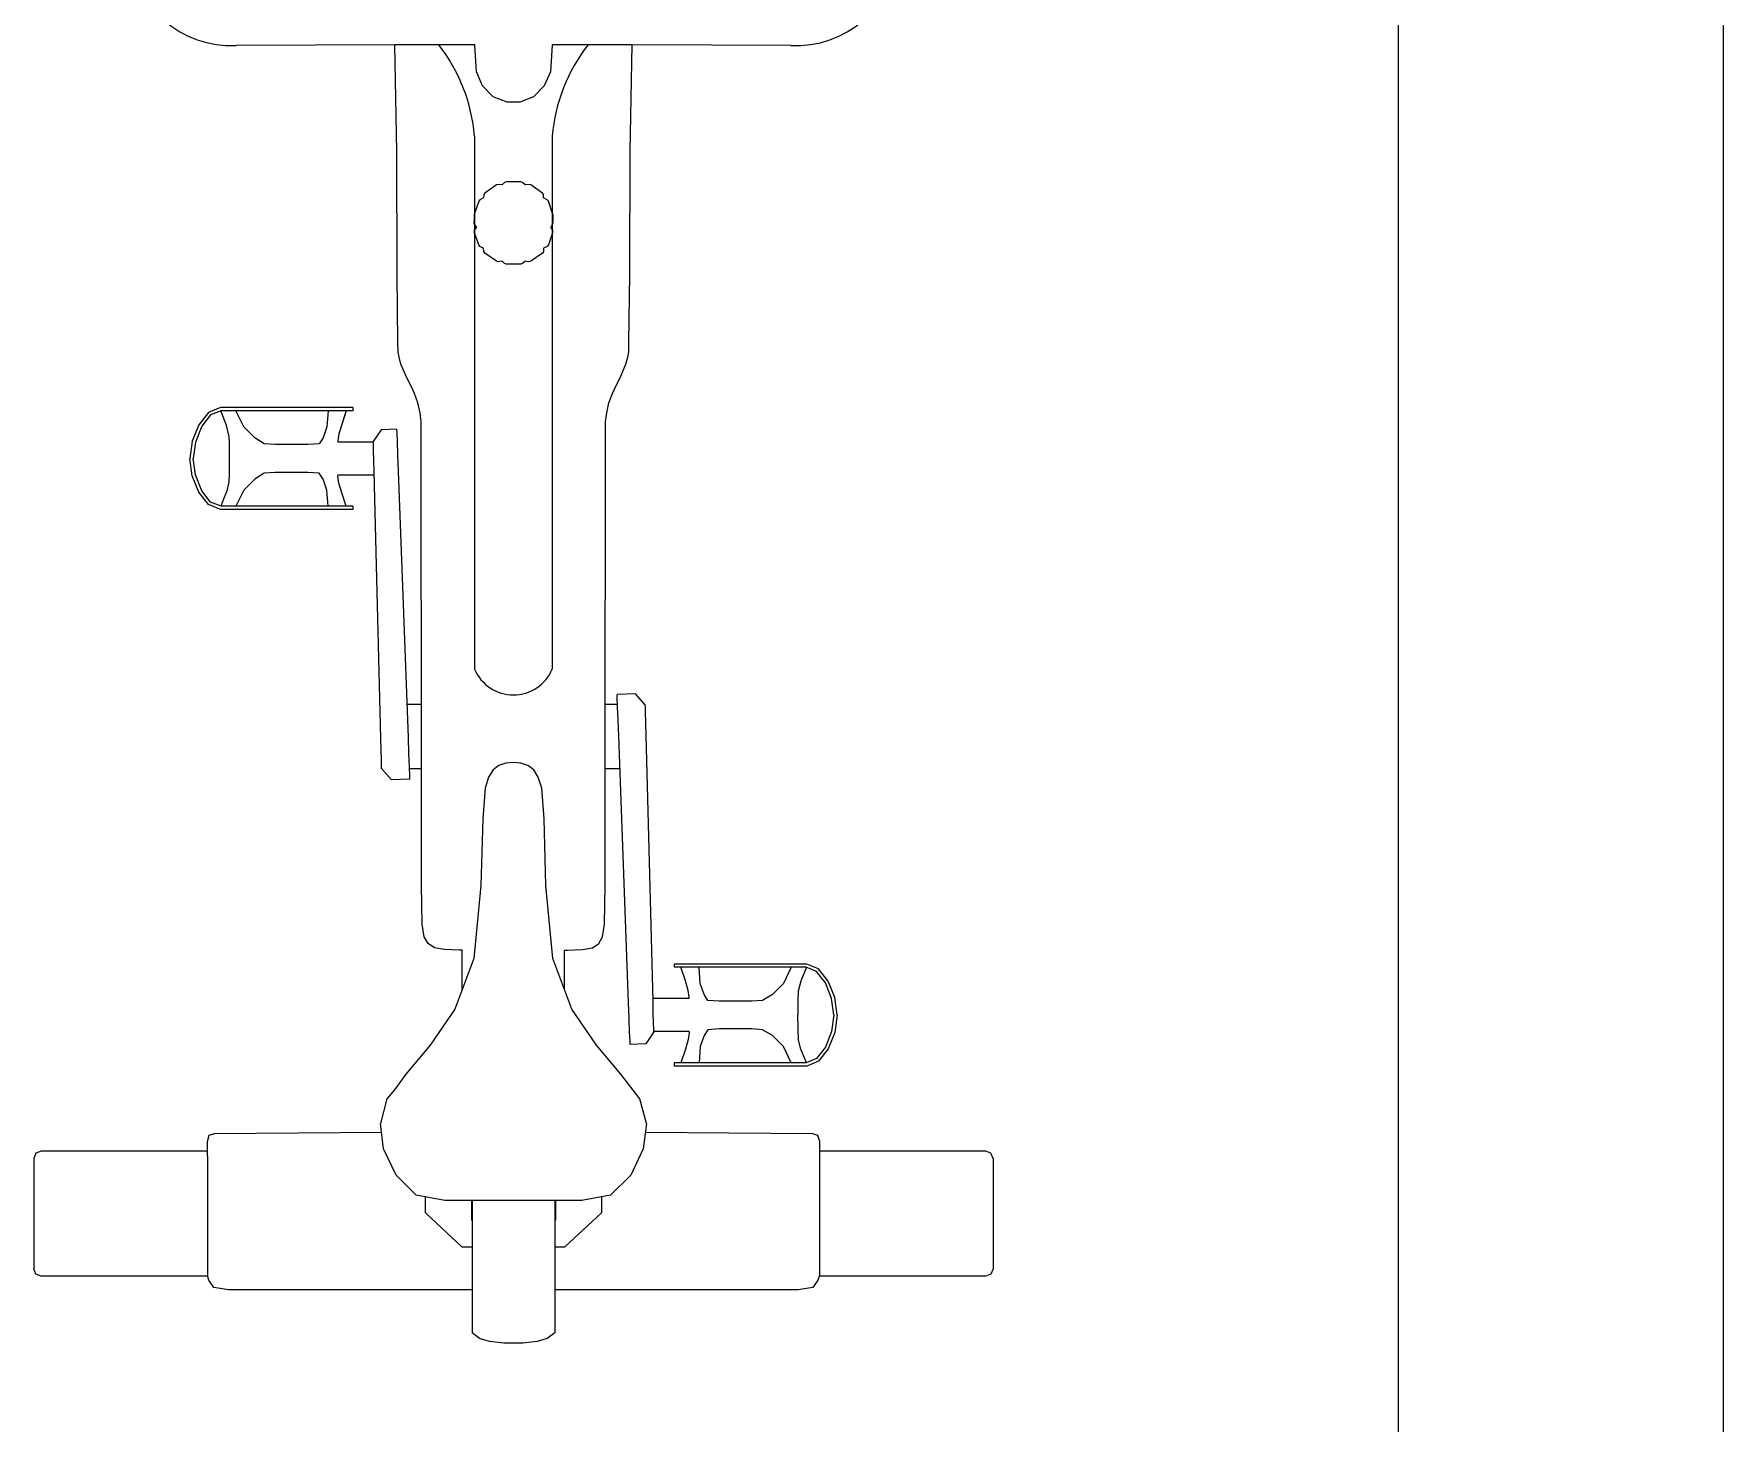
# Model space of a CAD drawing. Header units: millimetres. Extents: x 61345 to 69644, y 9491 to 29385.
# Drawn here: x 66960.1 to 67064.2, y 11966.1 to 12051.8 of the extents above; entities that cross this region are included whole.
import ezdxf

# ---------------------------------------------------------------- set-up
doc = ezdxf.new("R2010")
doc.units = ezdxf.units.MM
doc.layers.add('Plan Archi', color=8, linetype='Continuous')

msp = doc.modelspace()

# ---------------------------------------------------------------- linework, layer by layer
at = {"layer": 'Plan Archi'}
for p, q in [((66982.32, 12051.14), (66972.54, 12051.1)), ((66984.11, 12051.14), (66982.32, 12051.14)), ((66985.95, 12051.14), (66984.11, 12051.14)), ((66987.26, 12051.14), (66985.95, 12051.14)), ((66987.36, 12049.47), (66987.26, 12051.14)), ((66992.01, 12051.14), (66991.91, 12049.47)), ((66993.32, 12051.14), (66992.01, 12051.14)), ((66995.15, 12051.14), (66993.32, 12051.14)), ((66996.95, 12051.14), (66995.15, 12051.14)), ((67006.72, 12051.1), (66996.95, 12051.14)), ((66987.73, 12048.61), (66987.36, 12049.47)), ((66991.91, 12049.47), (66991.53, 12048.61)), ((66988.39, 12047.93), (66987.73, 12048.61)), ((66989.24, 12047.6), (66988.39, 12047.93)), ((66990.87, 12047.93), (66990.02, 12047.6)), ((66991.53, 12048.61), (66990.87, 12047.93)), ((66990.02, 12047.6), (66989.24, 12047.6)), ((66987.24, 12045.5), (66987.24, 12043.95)), ((66992.03, 12045.5), (66992.03, 12043.95)), ((66987.24, 12043.95), (66987.24, 12012.64)), ((66992.03, 12043.95), (66992.03, 12012.64)), ((66989.09, 12042.64), (66988.93, 12042.49)), ((66989.19, 12042.68), (66989.09, 12042.64)), ((66990.09, 12042.68), (66989.19, 12042.68)), ((66990.19, 12042.64), (66990.09, 12042.68)), ((66990.35, 12042.49), (66990.19, 12042.64)), ((66987.79, 12041.69), (66987.56, 12041.57)), ((66987.81, 12041.9), (66987.79, 12041.69)), ((66987.86, 12041.98), (66987.81, 12041.9)), ((66988.59, 12042.49), (66987.86, 12041.98)), ((66988.7, 12042.51), (66988.59, 12042.49)), ((66988.93, 12042.49), (66988.7, 12042.51)), ((66990.59, 12042.51), (66990.35, 12042.49)), ((66990.7, 12042.49), (66990.59, 12042.51)), ((66991.42, 12041.98), (66990.7, 12042.49)), ((66991.48, 12041.9), (66991.42, 12041.98)), ((66991.49, 12041.69), (66991.48, 12041.9)), ((66991.72, 12041.57), (66991.49, 12041.69)), ((66987.49, 12041.49), (66987.21, 12040.67)), ((66987.21, 12040.67), (66987.21, 12040.22)), ((66987.24, 12040.94), (66987.24, 12040.75)), ((66987.56, 12041.57), (66987.49, 12041.49)), ((66991.8, 12041.49), (66991.72, 12041.57)), ((66992.07, 12040.67), (66991.8, 12041.49)), ((66992.03, 12040.94), (66992.03, 12040.81)), ((66992.07, 12040.67), (66992.07, 12040.22)), ((66987.22, 12040.11), (66987.21, 12040.22)), ((66987.22, 12039.7), (66987.21, 12039.61)), ((66987.49, 12038.79), (66987.21, 12039.61)), ((66987.35, 12039.88), (66987.22, 12040.11)), ((66987.35, 12039.88), (66987.22, 12039.7)), ((66992.07, 12039.61), (66991.8, 12038.79)), ((66992.06, 12040.11), (66991.93, 12039.88)), ((66992.06, 12039.7), (66991.93, 12039.88)), ((66992.07, 12040.22), (66992.03, 12040.15)), ((66992.06, 12040.11), (66992.03, 12040.15)), ((66992.07, 12039.61), (66992.06, 12039.7)), ((66987.56, 12038.7), (66987.49, 12038.79)), ((66987.79, 12038.59), (66987.56, 12038.7)), ((66987.81, 12038.38), (66987.79, 12038.59)), ((66991.49, 12038.59), (66991.48, 12038.38)), ((66991.72, 12038.7), (66991.49, 12038.59)), ((66991.8, 12038.79), (66991.72, 12038.7)), ((66987.86, 12038.29), (66987.81, 12038.38)), ((66988.59, 12037.79), (66987.86, 12038.29)), ((66988.7, 12037.76), (66988.59, 12037.79)), ((66988.93, 12037.79), (66988.7, 12037.76)), ((66989.09, 12037.64), (66988.93, 12037.79)), ((66989.19, 12037.6), (66989.09, 12037.64)), ((66990.09, 12037.6), (66989.19, 12037.6)), ((66990.19, 12037.64), (66990.09, 12037.6)), ((66990.35, 12037.79), (66990.19, 12037.64)), ((66990.59, 12037.76), (66990.35, 12037.79)), ((66990.7, 12037.79), (66990.59, 12037.76)), ((66991.42, 12038.29), (66990.7, 12037.79)), ((66991.48, 12038.38), (66991.42, 12038.29)), ((66970.84, 12028.47), (66970.24, 12027.71)), ((66970.96, 12028.31), (66970.42, 12027.61)), ((66971.57, 12028.77), (66970.84, 12028.47)), ((66971.61, 12028.57), (66970.96, 12028.31)), ((66979.74, 12028.77), (66971.57, 12028.77)), ((66971.71, 12028.56), (66971.59, 12028.56)), ((66971.93, 12027.73), (66971.59, 12028.56)), ((66979.74, 12028.57), (66971.61, 12028.57)), ((66972.06, 12028.56), (66971.71, 12028.56)), ((66972.41, 12028.56), (66972.06, 12028.56)), ((66972.53, 12028.56), (66972.41, 12028.56)), ((66973.01, 12027.57), (66972.53, 12028.56)), ((66978.21, 12028.56), (66978.13, 12027.57)), ((66978.35, 12028.56), (66978.21, 12028.56)), ((66978.77, 12028.56), (66978.35, 12028.56)), ((66979.19, 12028.56), (66978.77, 12028.56)), ((66979.33, 12028.56), (66979.05, 12027.73)), ((66979.18, 12028.13), (66979.05, 12027.73)), ((66979.33, 12028.56), (66979.18, 12028.13)), ((66979.33, 12028.56), (66979.19, 12028.56)), ((66979.74, 12028.77), (66979.74, 12028.57)), ((66970.24, 12027.71), (66969.84, 12026.69)), ((66970.42, 12027.61), (66970.04, 12026.64)), ((66972.1, 12027.09), (66971.93, 12027.73)), ((66971.94, 12027.71), (66971.93, 12027.73)), ((66972.12, 12026.93), (66972.1, 12027.09)), ((66973.69, 12026.89), (66973.01, 12027.57)), ((66978.13, 12027.57), (66977.9, 12026.89)), ((66978.88, 12027.14), (66978.82, 12026.72)), ((66979.05, 12027.73), (66978.88, 12027.14)), ((66978.95, 12027.4), (66978.88, 12027.14)), ((66979.05, 12027.73), (66978.95, 12027.4)), ((66981.48, 12027.39), (66980.99, 12026.67)), ((66982.45, 12027.43), (66981.48, 12027.39)), ((66982.46, 12027.23), (66982.45, 12027.43)), ((66982.48, 12026.67), (66982.46, 12027.23)), ((66969.84, 12026.69), (66969.69, 12025.63)), ((66970.04, 12026.64), (66969.9, 12025.63)), ((66972.12, 12026.79), (66972.12, 12026.93)), ((66972.12, 12026.79), (66972.12, 12026.74)), ((66972.12, 12026.74), (66972.12, 12024.71)), ((66974.28, 12026.53), (66973.69, 12026.89)), ((66974.95, 12026.48), (66974.28, 12026.53)), ((66976.97, 12026.48), (66974.95, 12026.48)), ((66977.66, 12026.53), (66976.97, 12026.48)), ((66977.9, 12026.89), (66977.66, 12026.53)), ((66978.82, 12026.72), (66978.82, 12026.63)), ((66978.82, 12026.72), (66978.82, 12026.63)), ((66980.99, 12026.63), (66978.82, 12026.63)), ((66981, 12026.52), (66980.99, 12026.67)), ((66981.01, 12026.12), (66981, 12026.52)), ((66981.02, 12025.52), (66981.01, 12026.12)), ((66982.51, 12025.85), (66982.48, 12026.67)), ((66969.84, 12024.56), (66969.69, 12025.63)), ((66970.04, 12024.61), (66969.9, 12025.63)), ((66981.04, 12024.79), (66981.02, 12025.52)), ((66982.55, 12024.85), (66982.51, 12025.85)), ((66970.24, 12023.54), (66969.84, 12024.56)), ((66970.42, 12023.64), (66970.04, 12024.61)), ((66972.1, 12024.16), (66971.94, 12023.54)), ((66972.12, 12024.71), (66972.1, 12024.16)), ((66972.1, 12024.18), (66972.1, 12024.16)), ((66973.69, 12024.36), (66973.01, 12023.68)), ((66974.28, 12024.72), (66973.69, 12024.36)), ((66974.95, 12024.76), (66974.28, 12024.72)), ((66976.97, 12024.76), (66974.95, 12024.76)), ((66977.66, 12024.72), (66976.97, 12024.76)), ((66977.9, 12024.36), (66977.66, 12024.72)), ((66978.13, 12023.68), (66977.9, 12024.36)), ((66978.82, 12024.53), (66978.82, 12024.6)), ((66978.82, 12024.53), (66978.82, 12024.6)), ((66981.05, 12024.6), (66978.82, 12024.6)), ((66978.88, 12024.11), (66978.82, 12024.53)), ((66979.05, 12023.51), (66978.88, 12024.11)), ((66981.47, 12008.37), (66981.04, 12024.79)), ((66983.16, 12008.43), (66982.55, 12024.85)), ((66970.84, 12022.78), (66970.24, 12023.54)), ((66970.96, 12022.94), (66970.42, 12023.64)), ((66971.61, 12022.68), (66970.96, 12022.94)), ((66971.77, 12023.11), (66971.59, 12022.69)), ((66971.93, 12023.52), (66971.77, 12023.11)), ((66973.01, 12023.68), (66972.53, 12022.68)), ((66978.21, 12022.68), (66978.13, 12023.68)), ((66979.33, 12022.68), (66979.05, 12023.51)), ((66987.24, 12023.82), (66987.24, 12012.94)), ((66971.57, 12022.48), (66970.84, 12022.78)), ((66979.74, 12022.48), (66971.57, 12022.48)), ((66971.71, 12022.68), (66971.6, 12022.68)), ((66979.74, 12022.68), (66971.61, 12022.68)), ((66972.06, 12022.68), (66971.71, 12022.68)), ((66972.41, 12022.68), (66972.06, 12022.68)), ((66972.53, 12022.68), (66972.41, 12022.68)), ((66979.74, 12022.68), (66979.74, 12022.48)), ((66983.97, 12010.45), (66983.08, 12010.45)), ((66996.05, 12010.45), (66995.29, 12010.45)), ((66997.16, 12011.12), (66996.03, 12011.08)), ((66996.03, 12010.88), (66996.03, 12011.08)), ((66996.05, 12010.32), (66996.03, 12010.88)), ((66997.76, 12010.43), (66997.16, 12011.12)), ((66997.77, 12010.29), (66997.76, 12010.43)), ((66996.08, 12009.5), (66996.05, 12010.32)), ((66996.12, 12008.5), (66996.08, 12009.5)), ((66997.78, 12009.88), (66997.77, 12010.29)), ((66997.79, 12009.49), (66997.78, 12009.88)), ((66997.79, 12009.45), (66997.79, 12009.49)), ((66997.79, 12009.29), (66997.79, 12009.45)), ((66981.48, 12007.64), (66981.47, 12008.37)), ((66983.19, 12007.43), (66983.16, 12008.43)), ((66996.73, 11992.08), (66996.12, 12008.5)), ((66997.81, 12008.56), (66997.79, 12009.29)), ((66998.24, 11992.14), (66997.81, 12008.56)), ((66981.5, 12007.05), (66981.48, 12007.64)), ((66983.22, 12006.61), (66983.19, 12007.43)), ((66981.51, 12006.65), (66981.5, 12007.05)), ((66981.51, 12006.5), (66981.51, 12006.65)), ((66982.12, 12005.81), (66981.51, 12006.5)), ((66983.24, 12006.06), (66983.22, 12006.61)), ((66983.97, 12006.48), (66983.23, 12006.48)), ((66988.38, 12006.43), (66988.1, 12005.98)), ((66988.74, 12006.69), (66988.38, 12006.43)), ((66989.17, 12006.83), (66988.74, 12006.69)), ((66989.63, 12006.87), (66989.17, 12006.83)), ((66990.09, 12006.83), (66989.63, 12006.87)), ((66990.52, 12006.69), (66990.09, 12006.83)), ((66990.88, 12006.43), (66990.52, 12006.69)), ((66991.16, 12005.98), (66990.88, 12006.43)), ((66996.2, 12006.48), (66995.29, 12006.48)), ((66983.25, 12005.85), (66982.12, 12005.81)), ((66983.25, 12005.85), (66983.24, 12006.06)), ((66987.89, 12005.3), (66987.74, 12003.4)), ((66988.1, 12005.98), (66987.89, 12005.3)), ((66991.38, 12005.3), (66991.16, 12005.98)), ((66991.53, 12003.4), (66991.38, 12005.3)), ((66987.74, 12003.4), (66987.63, 11999.3)), ((66991.63, 11999.3), (66991.53, 12003.4)), ((66987.63, 11999.3), (66987.19, 11994.79)), ((66992.07, 11994.79), (66991.63, 11999.3)), ((66987.19, 11994.79), (66986.03, 11991.66)), ((66993.23, 11991.66), (66992.07, 11994.79)), ((67007.71, 11994.45), (66999.54, 11994.45)), ((66999.54, 11994.45), (66999.54, 11994.25)), ((67007.67, 11994.25), (66999.54, 11994.25)), ((67000.23, 11993.42), (66999.95, 11994.25)), ((67001.15, 11993.26), (67001.07, 11994.25)), ((67006.75, 11994.25), (67006.27, 11993.26)), ((67006.87, 11994.25), (67006.75, 11994.25)), ((67007.22, 11994.25), (67006.87, 11994.25)), ((67007.57, 11994.25), (67007.22, 11994.25)), ((67007.69, 11994.24), (67007.35, 11993.41)), ((67007.67, 11994.25), (67007.57, 11994.25)), ((67008.32, 11993.99), (67007.67, 11994.25)), ((67008.44, 11994.15), (67007.71, 11994.45)), ((67008.86, 11993.29), (67008.32, 11993.99)), ((67009.04, 11993.39), (67008.44, 11994.15)), ((67000.4, 11992.82), (67000.23, 11993.42)), ((67000.46, 11992.41), (67000.4, 11992.82)), ((67001.38, 11992.58), (67001.15, 11993.26)), ((67006.27, 11993.26), (67005.59, 11992.58)), ((67007.18, 11992.77), (67007.16, 11992.22)), ((67007.34, 11993.4), (67007.18, 11992.78)), ((67007.18, 11992.78), (67007.18, 11992.75)), ((67009.24, 11992.32), (67008.86, 11993.29)), ((67009.44, 11992.38), (67009.04, 11993.39)), ((66986.03, 11991.66), (66984.51, 11989.45)), ((66994.75, 11989.45), (66993.23, 11991.66)), ((66996.76, 11991.08), (66996.73, 11992.08)), ((67000.46, 11992.33), (66998.23, 11992.33)), ((66998.25, 11991.41), (66998.24, 11992.14)), ((67000.46, 11992.33), (67000.46, 11992.41)), ((67000.46, 11992.33), (67000.46, 11992.41)), ((67001.62, 11992.21), (67001.38, 11992.58)), ((67002.31, 11992.17), (67001.62, 11992.21)), ((67004.33, 11992.17), (67002.31, 11992.17)), ((67004.99, 11992.21), (67004.33, 11992.17)), ((67005.59, 11992.58), (67004.99, 11992.21)), ((67007.16, 11992.22), (67007.16, 11991.81)), ((67007.16, 11992.22), (67007.16, 11992.1)), ((67007.16, 11991.81), (67007.16, 11991.31)), ((67009.38, 11991.31), (67009.24, 11992.32)), ((67009.58, 11991.31), (67009.44, 11992.38)), ((66996.79, 11990.26), (66996.76, 11991.08)), ((66998.27, 11990.81), (66998.25, 11991.41)), ((66998.28, 11990.41), (66998.27, 11990.81)), ((67007.16, 11990.93), (67007.16, 11991.31)), ((67007.16, 11990.93), (67007.16, 11990.61)), ((67007.16, 11990.61), (67007.16, 11990.42)), ((67009.38, 11991.31), (67009.24, 11990.29)), ((67009.58, 11991.31), (67009.44, 11990.24)), ((66996.82, 11989.7), (66996.79, 11990.26)), ((66996.82, 11989.5), (66996.82, 11989.7)), ((66997.8, 11989.54), (66996.82, 11989.5)), ((66998.28, 11990.27), (66997.8, 11989.54)), ((66998.28, 11990.27), (66998.28, 11990.41)), ((67000.46, 11990.3), (66998.28, 11990.3)), ((67000.4, 11989.8), (67000.23, 11989.2)), ((67000.46, 11990.21), (67000.4, 11989.8)), ((67000.46, 11990.3), (67000.46, 11990.21)), ((67000.46, 11990.3), (67000.46, 11990.21)), ((67001.38, 11990.04), (67001.15, 11989.36)), ((67001.62, 11990.4), (67001.38, 11990.04)), ((67002.31, 11990.45), (67001.62, 11990.4)), ((67004.33, 11990.45), (67002.31, 11990.45)), ((67004.99, 11990.4), (67004.33, 11990.45)), ((67005.59, 11990.04), (67004.99, 11990.4)), ((67006.27, 11989.36), (67005.59, 11990.04)), ((67007.16, 11990.42), (67007.16, 11990.36)), ((67007.16, 11990.36), (67007.18, 11989.84)), ((67007.34, 11989.2), (67007.18, 11989.84)), ((67009.24, 11990.29), (67008.86, 11989.32)), ((67009.44, 11990.24), (67009.04, 11989.22)), ((66984.51, 11989.45), (66983.01, 11987.67)), ((66996.25, 11987.67), (66994.75, 11989.45)), ((67000.23, 11989.2), (66999.95, 11988.37)), ((67001.15, 11989.36), (67001.07, 11988.37)), ((67006.75, 11988.37), (67006.27, 11989.36)), ((67007.35, 11989.2), (67007.34, 11989.22)), ((67007.69, 11988.37), (67007.35, 11989.2)), ((67008.32, 11988.62), (67007.67, 11988.36)), ((67008.86, 11989.32), (67008.32, 11988.62)), ((67009.04, 11989.22), (67008.44, 11988.46)), ((66983.01, 11987.67), (66982.31, 11986.7)), ((66997.42, 11986.14), (66996.25, 11987.67)), ((67007.67, 11988.36), (66999.54, 11988.36)), ((66999.54, 11988.36), (66999.54, 11988.16)), ((67007.71, 11988.16), (66999.54, 11988.16)), ((67000.09, 11988.37), (66999.95, 11988.37)), ((67000.51, 11988.37), (67000.09, 11988.37)), ((67000.93, 11988.37), (67000.51, 11988.37)), ((67001.07, 11988.37), (67000.93, 11988.37)), ((67006.87, 11988.37), (67006.75, 11988.37)), ((67007.22, 11988.37), (67006.87, 11988.37)), ((67007.57, 11988.37), (67007.22, 11988.37)), ((67007.69, 11988.37), (67007.57, 11988.37)), ((67008.44, 11988.46), (67007.71, 11988.16)), ((66982.31, 11986.7), (66981.84, 11986.14)), ((66981.84, 11986.14), (66981.43, 11984.61)), ((66997.84, 11984.61), (66997.42, 11986.14)), ((66981.63, 11983.06), (66981.43, 11984.61)), ((66997.84, 11984.61), (66997.63, 11983.06)), ((66970.87, 11983.88), (66970.77, 11983.57)), ((66970.77, 11983.57), (66970.77, 11983.52)), ((66970.77, 11982.63), (66970.77, 11983.52)), ((66971.18, 11983.98), (66970.87, 11983.88)), ((66981.5, 11984.07), (66971.18, 11983.98)), ((67008.08, 11983.98), (66997.77, 11984.07)), ((67008.39, 11983.88), (67008.08, 11983.98)), ((67008.49, 11983.57), (67008.39, 11983.88)), ((67008.49, 11983.57), (67008.49, 11983.52)), ((67008.49, 11983.52), (67008.49, 11982.63)), ((66960.2, 11982.78), (66960.07, 11982.47)), ((66960.07, 11982.47), (66960.07, 11982.21)), ((66960.52, 11982.91), (66960.2, 11982.78)), ((66970.77, 11982.91), (66960.52, 11982.91)), ((66970.77, 11982.63), (66970.77, 11981.07)), ((66982.4, 11981.44), (66981.63, 11983.06)), ((66997.63, 11983.06), (66996.86, 11981.44)), ((67018.75, 11982.91), (67008.49, 11982.91)), ((67008.49, 11982.63), (67008.49, 11981.07)), ((67019.06, 11982.78), (67018.75, 11982.91)), ((67019.19, 11982.47), (67019.06, 11982.78)), ((67019.19, 11982.47), (67019.19, 11982.21)), ((66960.07, 11982.21), (66960.07, 11981.47)), ((66960.07, 11981.47), (66960.07, 11980.36)), ((66983.64, 11980.21), (66982.4, 11981.44)), ((66996.86, 11981.44), (66995.62, 11980.21)), ((67019.19, 11982.21), (67019.19, 11981.47)), ((67019.19, 11981.47), (67019.19, 11980.36)), ((66960.07, 11980.36), (66960.07, 11979.06)), ((66970.77, 11981.07), (66970.77, 11979.13)), ((66985.41, 11979.88), (66983.64, 11980.21)), ((66995.62, 11980.21), (66993.96, 11979.9)), ((67008.49, 11981.07), (67008.49, 11979.13)), ((67019.19, 11980.36), (67019.19, 11979.06)), ((66970.77, 11979.13), (66970.77, 11977.17)), ((66984.21, 11979.12), (66984.21, 11980.1)), ((66986.47, 11977), (66984.21, 11979.12)), ((66987.15, 11979.88), (66985.41, 11979.88)), ((66987.04, 11979.88), (66987.04, 11978.65)), ((66987.08, 11979.88), (66987.08, 11976.79)), ((66988.49, 11979.88), (66987.15, 11979.88)), ((66989.63, 11979.88), (66988.49, 11979.88)), ((66990.77, 11979.88), (66989.63, 11979.88)), ((66992.11, 11979.88), (66990.77, 11979.88)), ((66993.85, 11979.88), (66992.11, 11979.88)), ((66992.18, 11979.88), (66992.18, 11976.79)), ((66992.22, 11979.88), (66992.22, 11978.65)), ((66995.05, 11979.12), (66992.79, 11977)), ((66993.96, 11979.9), (66993.85, 11979.88)), ((66995.05, 11980.1), (66995.05, 11979.12)), ((67008.49, 11979.13), (67008.49, 11977.17)), ((66960.07, 11979.06), (66960.07, 11977.75)), ((66987.08, 11978.65), (66987.04, 11978.65)), ((66992.22, 11978.65), (66992.18, 11978.65)), ((67019.19, 11979.06), (67019.19, 11977.75)), ((66960.07, 11977.75), (66960.07, 11976.65)), ((66970.77, 11977.17), (66970.77, 11975.57)), ((67008.49, 11977.17), (67008.49, 11975.57)), ((67019.19, 11977.75), (67019.19, 11976.65)), ((66960.07, 11976.65), (66960.07, 11975.91)), ((66987.08, 11977), (66986.47, 11977)), ((66987.08, 11976.79), (66987.08, 11971.71)), ((66992.79, 11977), (66992.18, 11977)), ((66992.18, 11976.79), (66992.18, 11971.71)), ((67019.19, 11976.65), (67019.19, 11975.91)), ((66960.07, 11975.91), (66960.07, 11975.65)), ((66960.2, 11975.33), (66960.07, 11975.65)), ((66960.52, 11975.2), (66960.2, 11975.33)), ((66970.78, 11975.2), (66960.52, 11975.2)), ((66970.77, 11975.57), (66970.77, 11975.57)), ((66970.77, 11975.57), (66970.77, 11975.24)), ((66970.87, 11974.95), (66970.77, 11975.24)), ((67008.49, 11975.24), (67008.39, 11974.95)), ((67018.75, 11975.2), (67008.48, 11975.2)), ((67008.49, 11975.57), (67008.49, 11975.57)), ((67008.49, 11975.57), (67008.49, 11975.24)), ((67019.06, 11975.33), (67018.75, 11975.2)), ((67019.19, 11975.65), (67019.06, 11975.33)), ((67019.19, 11975.91), (67019.19, 11975.65)), ((66971.17, 11974.51), (66970.87, 11974.95)), ((66972.07, 11974.36), (66971.17, 11974.51)), ((66986.47, 11974.36), (66972.07, 11974.36)), ((66987.08, 11974.36), (66986.47, 11974.36)), ((66992.79, 11974.36), (66992.18, 11974.36)), ((67007.19, 11974.36), (66992.79, 11974.36)), ((67008.09, 11974.51), (67007.19, 11974.36)), ((67008.39, 11974.95), (67008.09, 11974.51)), ((66987.55, 11971.37), (66987.08, 11971.71)), ((66988.16, 11971.18), (66987.55, 11971.37)), ((66989.05, 11971.07), (66988.16, 11971.18)), ((66990.21, 11971.07), (66989.05, 11971.07)), ((66991.1, 11971.18), (66990.21, 11971.07)), ((66991.72, 11971.37), (66991.1, 11971.18)), ((66992.18, 11971.71), (66991.72, 11971.37))]:
    msp.add_line(p, q, dxfattribs=at)
msp.add_lwpolyline([(67044.19, 12095.66), (67184.19, 12095.66), (67184.19, 12085.66), (67064.19, 12085.66), (67064.19, 11806.07), (67044.19, 11806.07)], close=True, dxfattribs=at)
for points in [[(66986.47, 11992.86), (66986.47, 11995.3), (66986.3, 11995.3), (66985.84, 11995.32), (66985.39, 11995.34), (66984.76, 11995.46), (66984.37, 11995.71), (66984.13, 11996.12), (66984.01, 11996.92), (66983.97, 11999.32), (66983.97, 12005.89), (66983.95, 12027.88), (66983.88, 12028.44), (66983.75, 12029.05), (66983.54, 12029.63), (66983.32, 12030.09), (66983.08, 12030.55), (66982.7, 12031.44), (66982.59, 12031.87), (66982.52, 12032.2), (66982.51, 12032.79), (66982.46, 12036.96), (66982.44, 12044.55), (66982.32, 12051.14)], [(66992.79, 11992.86), (66992.79, 11995.3), (66992.96, 11995.3), (66993.42, 11995.32), (66993.88, 11995.34), (66994.5, 11995.46), (66994.9, 11995.71), (66995.13, 11996.12), (66995.25, 11996.92), (66995.29, 11999.32), (66995.29, 12005.89), (66995.31, 12027.88), (66995.38, 12028.44), (66995.51, 12029.05), (66995.73, 12029.63), (66995.94, 12030.09), (66996.18, 12030.55), (66996.56, 12031.44), (66996.68, 12031.87), (66996.74, 12032.2), (66996.75, 12032.79), (66996.81, 12036.96), (66996.82, 12044.55), (66996.95, 12051.14)]]:
    msp.add_lwpolyline(points, dxfattribs=at)
for centre, radius, start, end in [((66972.21, 12057.32), 6.23, 184.6575, 273.0176), ((67007.09, 12057.27), 6.18, 266.5654, 355.7596), ((66976.67, 12044.62), 10.6, 4.7497, 37.9588), ((67002.59, 12044.62), 10.6, 142.0412, 175.2503), ((66989.63, 12013.65), 2.6, 202.8711, 337.1289)]:
    msp.add_arc(centre, radius, start, end, dxfattribs=at)

doc.saveas('drawing.dxf')
